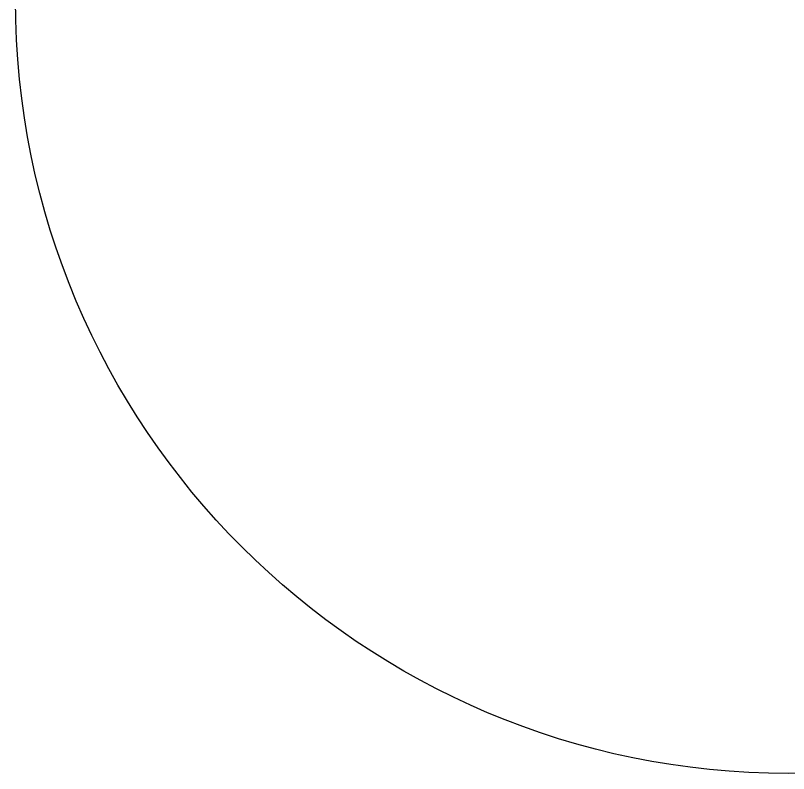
# Model space of a CAD drawing. Header units: inches. Extents: x -89999654240 to 90000345235, y -89990401974 to 90009597500.
# Drawn here: x -89999654240 to 346248, y -89990401974 to -1790402436 of the extents above; entities that cross this region are included whole.
import ezdxf

# ---------------------------------------------------------------- set-up
doc = ezdxf.new("R2010")
doc.units = ezdxf.units.IN
doc.header["$LTSCALE"] = 20
doc.header["$MEASUREMENT"] = 0
doc.layers.add('Símbolos_Gráficos', color=1, linetype='Continuous')

msp = doc.modelspace()

# ---------------------------------------------------------------- linework, layer by layer
at = {"layer": 'Símbolos_Gráficos', "linetype": 'Continuous'}
for centre in [(345437, 9597823), (345453, 9597791, 89999999677), (345509, 9597754), (345551, 9597703, 89999999677), (345551, 9597703, 89999999677), (345558, 9597711)]:
    msp.add_circle(centre, 89999999677, dxfattribs=at)

doc.saveas('drawing.dxf')
